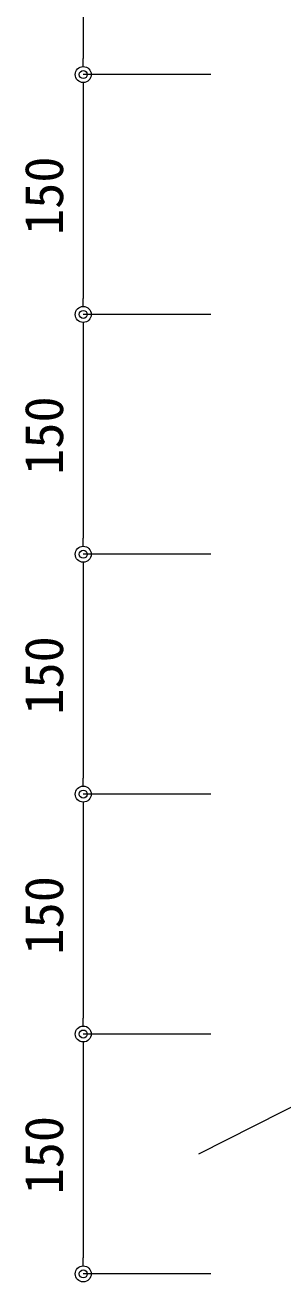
# Model space of a CAD drawing. Units: millimetres on the paper. Extents: x -401 to 401, y -279 to 279.
# Drawn here: x -338.7 to -322.6, y -219.3 to -140.7 of the extents above; entities that cross this region are included whole.
import ezdxf
from ezdxf.enums import TextEntityAlignment as Align

# ---------------------------------------------------------------- set-up
doc = ezdxf.new("R2010")
doc.units = ezdxf.units.MM
for name, color, linetype, lineweight in [('0-3_0-A12-寸法_目地', 5, 'Continuous', 9), ('0-4_0', 7, 'Continuous', 9), ('0-8_A-C05-見え掛り_細線', 1, 'Continuous', 9)]:
    doc.layers.add(name, color=color, linetype=linetype, lineweight=lineweight)
doc.styles.add('ＭＳ ゴシック', font='')
doc.styles.get('ＭＳ ゴシック').set_extended_font_data('MS Gothic')

# ---------------------------------------------------------------- blocks, each defined once
blk = doc.blocks.new('_Dot')
at = {"layer": '0-4_0'}
blk.add_line((-0.5, 0), (-1, 0), dxfattribs=at)
for radius in [0.5, 0.25]:
    blk.add_circle((0, 0), radius, dxfattribs=at)

msp = doc.modelspace()

# ---------------------------------------------------------------- linework, layer by layer
at = {"layer": '0-3_0-A12-寸法_目地'}
for p, q in [((-335.072, -129.809), (-335.072, -142.809)), ((-327.098, -143.809), (-335.072, -143.809)), ((-327.098, -143.809), (-335.072, -143.809)), ((-335.072, -144.809), (-335.072, -157.809)), ((-327.098, -158.809), (-335.072, -158.809)), ((-327.098, -158.809), (-335.072, -158.809)), ((-335.072, -159.809), (-335.072, -172.809)), ((-327.098, -173.809), (-335.072, -173.809)), ((-327.098, -173.809), (-335.072, -173.809)), ((-335.072, -174.809), (-335.072, -187.809)), ((-327.098, -188.809), (-335.072, -188.809)), ((-327.098, -188.809), (-335.072, -188.809)), ((-335.072, -189.809), (-335.072, -202.809)), ((-327.098, -203.809), (-335.072, -203.809)), ((-327.098, -203.809), (-335.072, -203.809)), ((-335.072, -204.809), (-335.072, -217.809)), ((-327.098, -218.809), (-335.072, -218.809))]:
    msp.add_line(p, q, dxfattribs=at)
at = {"layer": '0-8_A-C05-見え掛り_細線'}
msp.add_line((-327.839, -211.311), (10.825, -39.104), dxfattribs=at)

# ---------------------------------------------------------------- block references
at = {"layer": '0-3_0-A12-寸法_目地'}
for p, rotation in [((-335.072, -143.809), 270), ((-335.072, -143.809), 90), ((-335.072, -158.809), 270), ((-335.072, -158.809), 90), ((-335.072, -173.809), 270), ((-335.072, -173.809), 90), ((-335.072, -188.809), 270), ((-335.072, -188.809), 90), ((-335.072, -203.809), 270), ((-335.072, -203.809), 90), ((-335.072, -218.809), 270)]:
    msp.add_blockref('_Dot', p, dxfattribs=dict(at, rotation=rotation))

# ---------------------------------------------------------------- texts
at = {"layer": '0-3_0-A12-寸法_目地', "style": 'ＭＳ ゴシック'}
for p in [(-335.61, -153.843), (-335.61, -168.843), (-335.61, -183.843), (-335.61, -198.843), (-335.61, -213.843)]:
    msp.add_text('150', height=2.405, rotation=90, dxfattribs=at).set_placement(p, align=Align.BOTTOM_LEFT)

doc.saveas('drawing.dxf')
